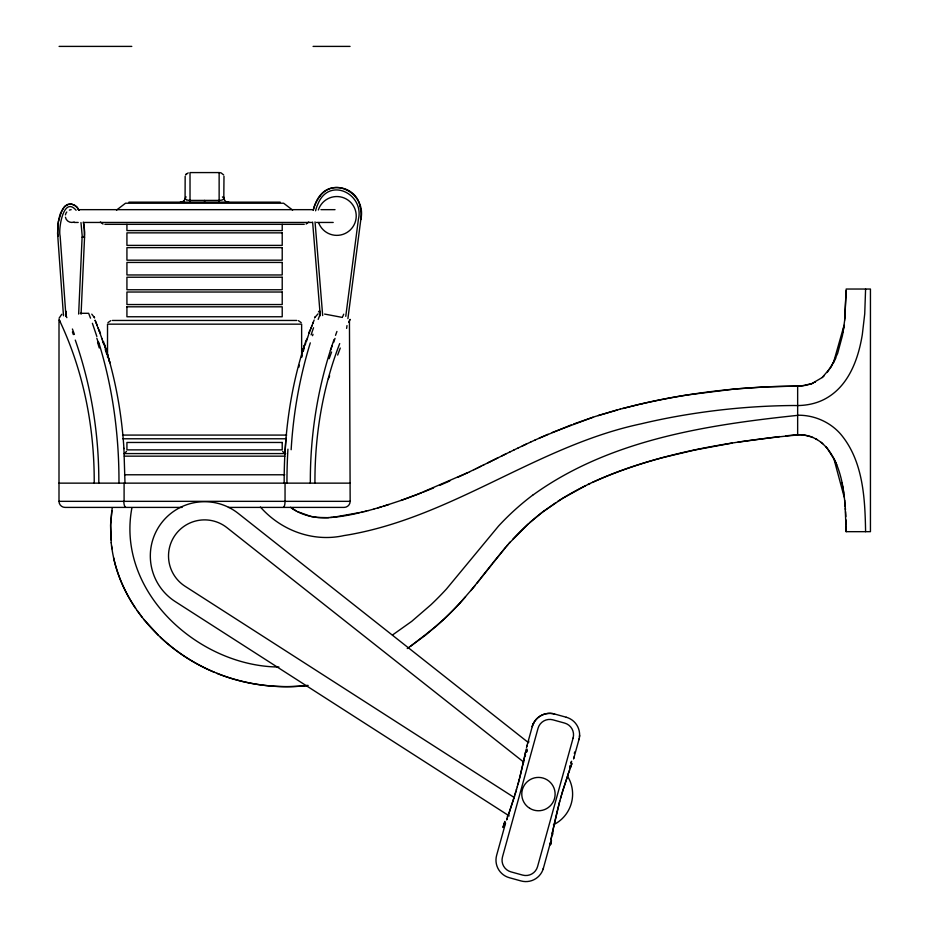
<?xml version="1.0" encoding="UTF-8"?>
<svg xmlns="http://www.w3.org/2000/svg" width="928" height="928" viewBox="0 0 928 928"><rect width="100%" height="100%" fill="white"/><g stroke="black" fill="none" stroke-linecap="round" stroke-linejoin="round"><path stroke-width="1.39" d="M182.108 507.407L65.053 507.407A6.067 6.067 0 0 1 58.998 501.34L59.009 319.394M190.02 202.118L190.02 172.585L219.136 172.573L221.026 172.863L223.636 174.893M865.592 289.037L864.734 313.85L862.321 334.521A183.199 183.199 0 0 1 861.404 339.625C857.194 361.7 847.867 385.05 827.869 397.312C817.823 403.587 805.782 405.954 794.043 405.513C759.313 405.733 724.617 408.668 690.328 414.108A649.264 649.264 0 0 0 640.97 423.864C540.398 445.173 457.191 513.172 356.213 533.391A222.21 222.21 0 0 1 344.102 535.549C313.188 542.486 281.103 530.526 260.42 507.048M310.335 483.14C310.08 434.362 317.933 385.526 334.068 339.474M314.94 483.14C314.72 435.65 322.515 387.939 339.706 343.58M846.174 290.719L844.77 319.267M284.165 483.14C284.038 439.222 289.35 395.119 302.064 353.011M579.617 735.22L579.49 736.983M78.648 314.07L82.174 235.677L80.968 222.534M81.072 314.186L84.552 237.313A61.898 61.898 0 0 0 83.729 224.008L83.462 222.592M284.931 453.885L286.01 438.248M291.148 449.732C293.271 413.517 299.628 377.545 310.288 342.861M844.642 320.508L846.185 289.037L870.441 289.037L870.441 531.674L846.185 531.674L846.15 526.617M844.631 320.578L843.169 331.342A162.064 162.064 0 0 1 842.357 335.901L837.624 353.429L831.001 367.233L822.185 377.534L811.64 383.716L801.131 385.967L767.92 386.756L735.069 388.971L687.277 394.934A668.647 668.647 0 0 0 636.457 404.991L622.734 408.459M347.907 318.629L360.806 219.611C367.418 191.516 328.036 172.747 315.729 202.965A34.812 34.812 0 0 0 313.235 210.273M111.801 510.655L110.583 525.666L110.942 539.841M345.761 316.332L358.405 219.298C364.484 193.894 329.208 176.25 317.921 204.009A32.376 32.376 0 0 0 315.601 210.795M346.631 328.396L347.002 325.6M844.051 325.461L843.529 329.138M112.16 508.208L110.629 524.076L111.209 542.834M842.972 332.526L843.158 331.447M131.869 508.045C116.058 592.052 198.754 666.478 278.91 667.012M184.08 200.784L186.064 196.817M185.078 199.126L185.159 176.274M551.151 838.784L552.38 832.544M551.267 838.448L551.812 835.722M552.206 833.75L552.52 831.882M552.473 832.428L552.647 831.221M552.601 831.778L552.786 830.572M552.74 831.117L559.572 801.827M552.868 830.456L554.271 823.82M550.443 842.334L549.898 844.747M526.199 749.082L524.946 755.125M525.48 752.237L524.784 755.868M524.633 756.622L524.842 755.322M524.471 757.364L524.761 755.67M524.61 756.401L524.308 758.106M524.158 758.849L524.297 757.863M523.995 759.591L524.146 758.594M523.833 760.334L523.984 759.324M523.821 760.067L520.132 776.156M523.67 760.798L519.552 778.418M554.422 823.148L556.939 812.278M550.362 842.902L543.182 868.991M526.686 746.773L527.046 745.288M526.501 747.434L532.521 725.615M579.188 738.711L573.585 758.872M557.113 811.594L559.781 801.038M519.808 777.119L518.346 782.977M298.839 367.256L299.373 365.191M519.239 779.358L518.137 783.742M517.928 784.496L518.033 783.835M517.836 784.589L517.511 786.016M573.11 738.004L537.556 866.636A12.134 12.134 0 0 1 522.626 875.092L510.934 871.868A12.134 12.134 0 0 1 502.477 856.938L538.031 728.306A12.134 12.134 0 0 1 552.96 719.85L564.653 723.086A12.134 12.134 0 0 1 573.11 738.004M559.851 801.084L560.442 798.672M517.302 786.77L517.418 786.074M517.209 786.816L514.959 794.6M560.5 798.753L560.883 797.094M301.565 357.129L302.11 355.169M505.563 823.09L496.631 855.326A18.189 18.189 0 0 0 509.321 877.702L521.014 880.939A18.189 18.189 0 0 0 543.402 868.248M505.122 824.598L505.377 823.751M560.709 797.976L561.115 796.305M833.298 363.277L844.051 325.403M516.362 789.798L516.583 789.055M574.2 756.83L573.643 758.559M561.162 796.421L561.336 795.528M561.382 795.644L561.568 794.739M561.602 794.867L561.8 793.95M516.003 791.306L509.89 810.434M561.834 794.09L562.96 790.041M562.055 793.312L563.203 789.264M303.421 350.714L303.99 348.858M514.657 795.818L509.182 812.534M563.215 789.461L568.377 773.592M59.102 318.188L61.735 314.29M563.447 788.696L568.122 774.335M304.442 345.355L302.203 352.617L304.906 343.986L302.134 352.802M305.266 344.752L305.706 343.383M312.55 335.681L313.003 334.312M306.136 342.038L306.576 340.727M306.379 341.318L306.808 340.019M307.006 339.428L307.423 338.163M307.226 338.755L307.655 337.502M509.832 810.805L508.996 813.056M508.822 813.578L509.286 812.429M509.089 812.974L508.103 815.666M307.852 336.934L308.653 334.602M508.904 813.531L508.15 815.7M568.191 773.929L568.632 772.862M506.816 819.366L507.558 817.22M568.446 773.186L569.398 770.658M506.665 819.969L507.43 817.777M568.713 772.432L569.653 769.927M569.49 770.205L570.012 768.72M570.175 768.454L571.799 763.918M309.047 333.5L309.43 332.433M570.43 767.723L571.068 765.96M309.233 332.955L310.335 329.904M335.518 335.344L336.934 331.458M570.929 766.145L571.926 763.373M310.161 330.391L311.182 327.619M314.685 317.643L318.084 313.803M310.683 328.964L312.318 324.638M318.176 319.383L320.392 313.583M311.588 326.563L311.97 325.566M312.655 323.779L312.968 322.99M312.55 324.034L313.246 322.283M313.177 322.457L314.163 320.032M78.961 210.204A27.689 27.689 0 0 0 78.613 209.647C75.736 202.919 66.062 202.002 62.918 209.02A22.771 22.771 0 0 0 61.399 211.735L58.406 221.595L57.571 233.276L63.475 315.729M342.664 316.68L343.708 314.186M60.877 212.906L62.884 209.078A16.124 16.124 0 0 1 64.983 206.434M314.569 317.805L314.952 316.924M835.49 358.753L835.826 357.976M533.148 724.037L533.925 722.518M348.661 322.457L349.45 320.81L350.158 501.34A6.067 6.067 0 0 1 344.091 507.407L228.439 507.407M834.794 360.284L827.196 372.476M349.415 320.891L349.879 319.928M349.856 319.963L350.146 319.394M223.799 199.033L223.984 176.274M482.374 576.392L505.69 547.195M481.017 578.121L481.968 576.914M492.13 563.888L470.937 590.579M493.035 562.67L508.034 544.516M480.066 579.339L477.143 583.016M475.24 585.371L460.856 602.04A332.804 332.804 0 0 1 444.28 618.883L425.813 634.961L407.241 648.556M308.757 222.012L306.159 224.042M319.847 196.469C330.809 180.252 357.118 187.549 359.96 206.318M506.7 546.035L510.388 541.871M465.543 596.82L460.021 602.945M186.598 173.675L185.554 174.858L188.21 172.886M508.962 543.46L528.113 524.123M107.961 322.619L110.745 320.67M125.315 452.62L126.486 451.414M824.284 375.631L822.196 377.534M65.134 206.318L67.79 204.496M529.552 522.824L542.312 512.291L555.965 502.582M184.08 200.784L182.097 201.886A6.206 6.206 0 0 1 180.31 202.153M116.534 210.088L125.5 203.232L283.643 203.232L292.622 210.088M532.684 495.239C609.464 439.64 706.939 424.896 798.904 415.222C814.738 415.28 830.386 422.252 840.756 434.246C863.226 461.054 865.012 498.278 865.592 531.674M544.318 510.771L562.356 498.498L585.684 485.611M410.443 646.398L435.998 626.412A324.15 324.15 0 0 0 460.01 602.945M557.716 501.433C583.271 484.892 611.598 473.094 640.564 464A526.188 526.188 0 0 1 663.508 457.4L694.689 450.022L732.018 443.097M392.509 634.996L411.696 621.377L430.94 604.766A312.98 312.98 0 0 0 446.542 588.909L498.545 526.06A257.126 257.126 0 0 1 532.649 495.192M814.761 382.394L815.364 382.081M487.652 462.933L505.969 453.873M489.914 461.819L497.918 457.852M483.128 465.172L489.798 461.877M479.811 466.796L483.813 464.835M501.804 455.926L510.029 451.89M477.816 467.782L480.878 466.274M509.878 451.971L514.089 449.918M475.809 468.756L478.616 467.387M473.814 469.719L476.366 468.478M513.926 449.987L518.172 447.946M474.115 469.58L469.626 471.749M469.835 471.644L465.137 473.883M587.923 484.509L590.173 483.442M518.01 448.027L530.804 441.983M467.84 472.596L417.194 494.485A580.464 580.464 0 0 1 401.093 500.401L383.357 506.259M522.22 446.008L526.443 444.013M463.872 474.486L457.898 477.27M530.688 442.041L535.096 440.023M592.435 482.374C657.778 452.968 729.628 441.276 800.446 434.698M534.957 440.081L548.112 434.258M449.871 480.924L439.698 485.367M539.249 438.144L571.184 424.92M812.905 383.218L813.531 382.962M552.23 432.494L593.015 417.217M433.55 487.954L423.272 492.118M67.964 204.415L71.537 204.021L74.901 205.529M421.637 492.768L401 500.436M811.629 383.716L812.267 383.473M573.632 424.003L595.463 416.417L620.229 409.12M810.991 383.948L804.588 385.561M388.96 504.484L377.754 507.941M598.166 415.558L617.259 409.932M381.246 506.897L374.007 509.02M373.88 509.054L368.358 510.574M619.997 409.19L642.072 403.692M368.404 510.562L361.004 512.442M364.681 511.525L366.537 511.05M362.813 512.001L333.256 517.314M359.09 512.894L352.315 514.379A197.792 197.792 0 0 1 339.718 516.571L328.013 517.662L317.585 517.441M737.946 442.146L779.659 436.543M803.741 385.677L797.651 386.094L797.651 434.617L785.656 435.87M308.166 685.432C277.356 688.796 245.642 684.945 216.85 673.322M307.33 685.514C254.434 691.592 199.091 674.088 160.428 637.234M332.363 517.383L330.577 517.522M329.127 517.604C316.146 518.555 302.656 515.84 291.891 508.266M59.102 46.4L131.788 46.4M313.084 46.4L350.053 46.4M128.934 202.153L280.21 202.153M78.207 209.658L312.017 209.658M320.937 209.658L335.02 209.658M74.066 222.453L78.207 222.453M84.309 222.453L312.017 222.453M316.552 222.453L333.21 222.453M104.887 224.332L304.256 224.332M80.318 313.304L88.647 313.304L90.515 318.153M112.369 320.462L296.774 320.462M122.508 435.081L286.694 435.081M122.844 438.782L286.3 438.782M123.842 453.572L285.708 453.572M124.306 456.158L284.919 456.158M124.514 474.776L284.768 474.776M58.998 483.14L350.158 483.14M58.998 501.34L350.158 501.34M797.651 434.617L803.834 435.035M82.128 237.208L84.541 237.313M801.189 434.745C830.305 436.705 841.093 469.545 843.877 494.021M317.005 517.383L311.309 516.525M804.495 435.139L810.991 436.752M324.603 314.07L342.362 317.422M310.799 516.42L297.702 511.722M554.573 714.003A18.189 18.189 0 0 0 532.196 726.694A18.189 18.189 0 0 1 554.573 714.015L566.266 717.24M812.267 437.227L812.905 437.482M214.554 672.371C161.681 650.238 117.125 601.182 111.209 542.764M298.398 320.67L301.194 322.619M102.996 224.042L100.386 222.012M815.364 438.619L817.15 439.594M295.858 510.725L290.487 507.314M514.263 797.535L185.101 586.287A36.053 36.053 0 0 1 175.23 534.992A36.053 36.053 0 0 1 226.919 527.638L523.798 762.166M509.228 815.921L175.264 601.599A54.253 54.253 0 0 1 160.405 524.436A54.253 54.253 0 0 1 238.194 513.37L528.38 742.597M91.768 314.163L94.575 317.794M75.064 205.656L76.456 206.909M821.106 442.296L822.718 443.63M158.479 635.378L143.875 619.452M282.657 451.414L283.829 452.62M825.781 446.623L826.755 447.714M827.196 448.236L834.736 460.288M142.17 617.306L137.251 610.682M76.096 210.262C63.382 195.425 58.209 229.483 60.134 236.06L65.969 316.518M135.581 608.269C125.21 592.969 117.496 575.801 113.576 557.716M185.345 199.033L185.159 198.453A11.31 2.877 -1.2 0 0 186.354 199.682M224.321 199.81C223.207 196.759 225.028 202.397 227.047 201.886A6.206 6.206 0 0 0 228.833 202.153M59.392 320.183L59.926 321.297M59.531 320.473C83.532 371.049 94.517 427.298 94.215 483.14M835.084 461.03L836.082 463.327M65.459 314.232L66.874 317.643M95.12 320.346L95.688 321.761M95.132 320.38L95.456 321.181M836.406 464.104L836.72 464.882M95.654 321.668L97.579 326.598M95.955 322.434L96.582 324.011M96.93 324.904L97.301 325.879M97.974 327.654L98.646 329.463M98.113 328.013L98.449 328.93M94.192 316.924L94.459 317.643M98.797 329.869L99.516 331.864M72.419 332.004L73.358 334.59M99.006 330.438L99.366 331.435M99.737 332.468L101.314 336.968M92.394 323.304L96.848 336.458M75.284 340.089C91.292 385.967 99.064 434.582 98.809 483.14M101.477 337.467L101.906 338.72M101.732 338.198L102.15 339.462M102.335 339.984L103.194 342.618M102.579 340.75L103.89 344.775M107.022 352.814L104.249 344.01L109.864 362.802L107.022 352.814C116.394 383.937 121.846 416.173 123.934 448.595M104.69 345.332L107.08 353M104.632 345.146L107.335 353.881M98.658 342.223C112.822 387.753 119.155 435.522 118.97 483.14M105.444 349.81L106.001 351.666M105.351 349.473L105.908 351.352M106.186 352.28L106.755 354.206M833.796 458.374L844.364 497.71M841.928 482.722L842.148 483.766M843.726 492.919L843.169 489.369A162.064 162.064 0 0 0 842.554 485.854M843.888 494.102L844.213 496.48M111.546 545.78L111.952 548.784M844.364 497.71L844.886 502.558M844.642 500.192L844.77 501.445M844.898 502.698L845.234 506.468M845.002 503.776L846.185 531.674M315.044 221.896L322.677 315.543M312.62 222.094L320.264 315.74M845.373 508.289L845.489 509.936M845.594 511.583L845.86 516.56M123.911 448.27L124.99 483.14M845.988 519.9L846.116 524.935M219.136 202.118L219.136 172.585M301.635 357.292L301.635 324.162L107.52 324.162L107.52 357.292M285.047 483.14L285.047 501.34A6.218 1.833 89.6 0 1 283.55 507.256M282.216 224.332L282.216 230.596L126.927 230.596L126.927 224.332M204.578 200.413L204.578 202.118M124.097 483.14L124.097 501.34M223.544 196.864A24.232 6.194 -2.3 0 1 223.868 198.453A11.31 2.877 1.2 0 1 222.79 199.682A4.652 1.09 0 0 1 219.136 200.402L190.02 200.413A4.652 1.09 0 0 1 186.412 199.694M222.418 196.956A24.244 6.044 0.5 0 1 223.822 198.453M642.083 403.761A696.174 696.174 0 0 1 797.651 386.234M512.79 539.284A237.765 237.765 0 0 1 544.284 510.725M567.565 776.226A34.162 34.162 0 0 1 553.401 824.806M125.593 507.256A6.218 2.088 -90 0 1 123.807 501.387M286.949 483.163A326.412 194.66 90 0 1 287.935 449.187M311.124 334.846A103.46 11.032 -77.9 0 1 313.548 327.746M318.478 311.912A82.174 5.29 -75.6 0 1 320.114 312.121M330.426 350.424A71.758 0.731 -69.3 0 1 332.166 345.9M329.173 358.684A81.212 1.926 -70.9 0 1 331.586 351.99M333.604 342.478A101.419 8.619 -75.2 0 1 335.02 338.384M305.208 343A98.878 12.563 -78.3 0 1 306.112 340.263M308.618 333.616A78.984 5.255 -75.1 0 1 309.801 330.356M328.361 378.844A75.655 0.916 -66.8 0 1 329.649 375.852M337.664 355.076A94.459 7.563 -72.9 0 1 340.274 348.046M72.407 329.011A101.198 9.686 75.7 0 1 74.414 334.451M65.992 314.836A79.124 4.454 73.4 0 1 66.294 311.402M96.814 338.221A73.753 1.09 71.5 0 1 98.681 343.615M97.568 342.374A103.739 9.083 77 0 1 99.261 347.977M103.484 341.585A98.832 12.551 78.3 0 1 103.936 342.966M99.331 330.322A78.915 5.243 75 0 1 100.502 333.581M318.35 209.983A19.407 19.407 0 0 1 348.035 200.112A19.407 19.407 0 0 1 348.58 231.397A19.407 19.407 0 0 1 318.571 222.569M528.786 741.159A51.469 2.784 -80.2 0 1 528.6 742.551M526.512 750.914A49.764 1.264 -73.6 0 1 527.069 749.105M503.115 826.999A22.04 2.9 -68.9 0 1 504.89 821.373M508.173 814.274A77.824 2.923 -71.2 0 1 507.697 815.666M525.294 755.844A45.843 0.708 -78.4 0 1 525.538 754.684M526.501 752.446A22.887 1.172 -78.9 0 1 526.791 751.042M502.999 827.521A22.342 2.9 -68.8 0 1 504.809 821.872M507.964 814.807A69.948 5.301 -71.5 0 1 507.291 816.721M526.698 751.552A22.898 1.241 -79 0 1 526.976 750.218M566.266 717.24A18.189 18.189 0 0 1 578.956 739.628M574.246 753.281A49.973 2.761 -68.4 0 1 574.884 751.877M571.625 761.227A48.349 1.276 -75 0 1 571.161 763.036M550.49 844.7A17.713 2.274 -80.8 0 0 551.07 842.067A26.808 3.109 -80.6 0 1 550.675 844.492M550.977 838.842A27.515 0.812 -79 0 1 550.896 839.248M551.51 840.559A38.582 3.051 -79.8 0 1 551.058 842.786M552.566 834.794A94.111 7.076 -78.1 0 1 552.926 832.961M570.152 766.064A46.156 0.928 -70 0 1 569.688 767.34M571.428 761.923A21.472 1.067 -69.7 0 1 570.998 763.118M551.116 839.62A46.597 1.496 -79.3 0 1 550.907 840.687M570.337 765.38A46.586 0.963 -69.9 0 1 569.862 766.714M571.335 761.876A22.4 0.974 -69.6 0 1 570.975 762.851M74.101 222.001A6.403 6.403 0 0 1 65.447 217.222M65.447 214.89A6.403 6.403 0 0 1 66.781 212.025M69.391 210.111A6.403 6.403 0 0 1 71.166 209.682M83.334 222.036A53.638 53.638 0 0 1 84.216 237.29M76.548 206.828A24.186 24.186 0 0 1 78.915 210.122M58.07 236.188A52.061 52.061 0 0 1 60.68 212.767M359.983 206.306A34.22 34.22 0 0 1 360.795 219.611M313.235 210.389A33.791 33.791 0 0 1 319.8 196.423M126.927 306.808L126.927 316.761L282.216 316.761L282.216 306.808L126.927 306.808M282.216 232.858L126.927 232.858L126.927 245.386L282.216 245.386L282.216 232.858M282.216 247.648L126.927 247.648L126.927 260.176L282.216 260.176L282.216 247.648M282.216 262.438L126.927 262.438L126.927 274.966L282.216 274.966L282.216 262.438M282.216 277.228L126.927 277.228L126.927 289.756L282.216 289.756L282.216 277.228M282.216 292.018L126.927 292.018L126.927 304.546L282.216 304.546L282.216 292.018M282.216 442.47L126.927 442.47L126.927 449.871L282.216 449.871L282.216 442.47M529.76 808.323A16.681 16.681 0 0 0 555.118 794.496A16.681 16.681 0 0 0 530.468 779.439A16.681 16.681 0 0 0 529.76 808.323"/></g></svg>
